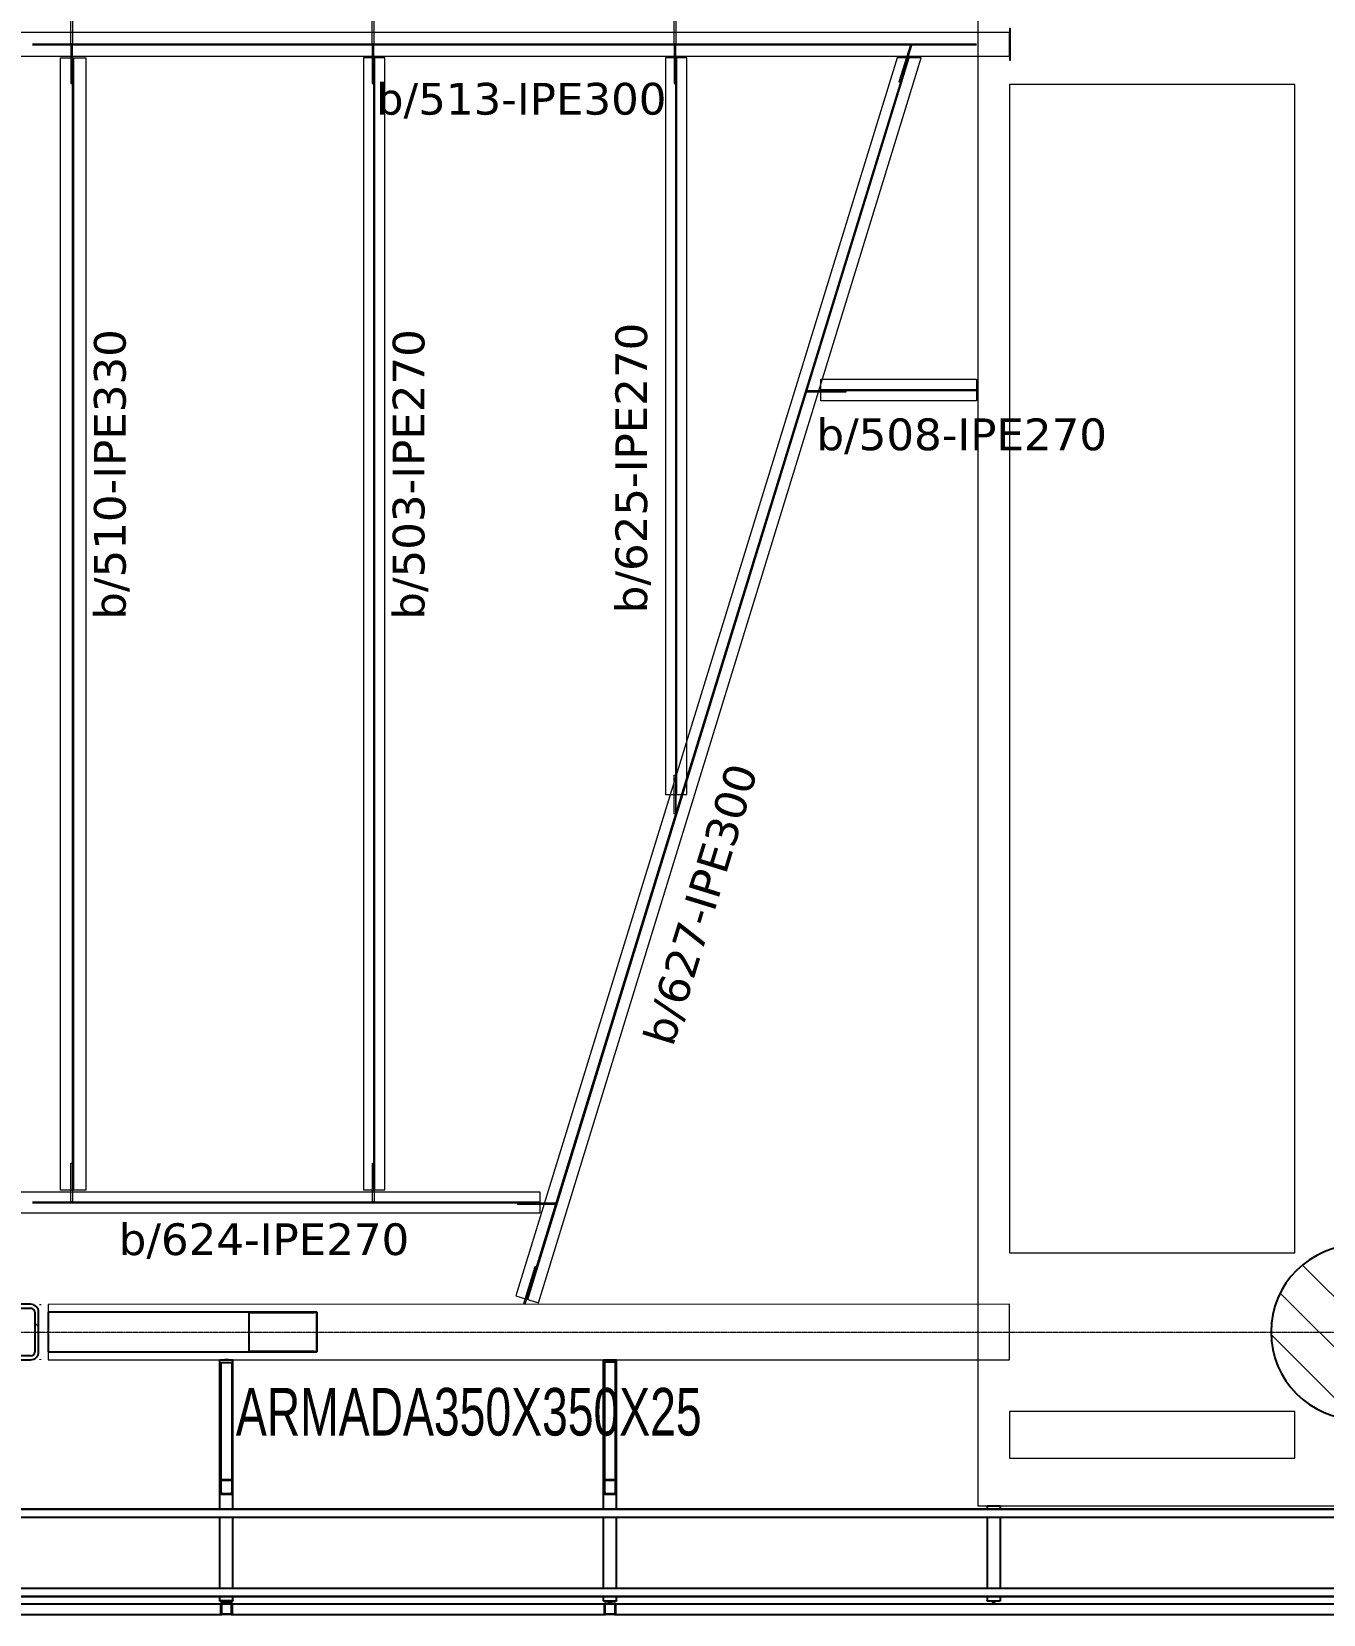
# Model space of a CAD drawing. Header units: millimetres. Extents: x -900 to 75388, y -21218 to 30031.
# Drawn here: x 3427 to 11576, y -1781 to 8203 of the extents above; entities that cross this region are included whole.
import ezdxf

# ---------------------------------------------------------------- set-up
doc = ezdxf.new("R2010")
doc.units = ezdxf.units.MM
doc.linetypes.add('Grid Line', pattern=[3.33375, 1.905, -0.47625, 0.47625, -0.47625])
for name, color, linetype, lineweight in [('0-1', 7, 'Continuous', 5), ('A_ALMA', 255, 'Continuous', 5), ('E_B_PLACA-1', 10, 'Continuous', 25), ('E_B_PLACA-2', 254, 'Continuous', 25), ('E_COLUMNAS', 1, 'Continuous', 18), ('E_COLUMNAS-1', 254, 'Continuous', 25), ('E_COLUMNAS-3', 1, 'Continuous', 35), ('E_COLUMNAS-4', 1, 'Continuous', 25), ('E_EJES-1', 8, 'Grid Line', 9), ('E_TEXTO', 3, 'Continuous', 9), ('E_VIGAS', 5, 'Continuous', 9), ('E_VIGAS-1', 5, 'Continuous', 25), ('E_VIGAS-2', 10, 'Continuous', 25), ('E_VIGAS-3', 5, 'Continuous', 25), ('P-PLATINA', 6, 'Continuous', 15), ('S-COLS-HDLN-1', 52, 'Continuous', 9), ('VIGAS_HCB', 253, 'Continuous', 15)]:
    doc.layers.add(name, color=color, linetype=linetype, lineweight=lineweight)
doc.styles.add('Arial Narrow', font='', dxfattribs={"width": 0.85, "height": 0.3})
doc.styles.add('VERDANA', font='verdana.ttf')
doc.styles.get('Arial Narrow').set_extended_font_data('Arial Narrow')

# ---------------------------------------------------------------- blocks, each defined once
blk = doc.blocks.new('EST_SFM_VIGA-METALICA-SECCION-C - EST_SFM_VIGA-METALICA-UPN100-1527742-_58_00m_N_E_-NIVEL-15 DOC')
at = {"layer": 'E_VIGAS-2'}
for p, q in [((34.0436, 0.0179), (-34.827, 0.0179)), ((-34.827, -0.0321), (34.0436, -0.0321))]:
    blk.add_line(p, q, dxfattribs=at)
blk = doc.blocks.new('EST_SFM_VIGA-METALICA-SECCION-C - EST_SFM_VIGA-METALICA-UPN100-1527772-_58_00m_N_E_-NIVEL-15 DOC')
at = {"layer": 'E_VIGAS-2'}
for p, q in [((34.9419, 0.0321), (-34.9288, 0.0321)), ((-34.9288, -0.0179), (34.9419, -0.0179))]:
    blk.add_line(p, q, dxfattribs=at)
blk = doc.blocks.new('EST_SFM_VIGA-METALICA-SECCION-C - EST_SFM_VIGA-METALICA-UPN160-1579051-_58_00m_N_E_-NIVEL-15 DOC')
at = {"layer": 'E_VIGAS-1'}
for p, q in [((-32.7527, 0.0471), (-35.1068, 0.0471)), ((-32.685, 0.0471), (-32.7513, 0.0471)), ((-30.3327, 0.0471), (-32.6835, 0.0471)), ((-30.265, 0.0471), (-30.3313, 0.0471)), ((30.1073, 0.0471), (-30.2635, 0.0471)), ((-35.1124, -0.0179), (-32.7471, -0.0179)), ((-32.6891, -0.0179), (-30.3271, -0.0179)), ((-30.2691, -0.0179), (30.1129, -0.0179))]:
    blk.add_line(p, q, dxfattribs=at)
blk = doc.blocks.new('EST_SCM_COLUMNA-METALICA-SECCION-CUADRADA - EST_SCM_COLUMNA-TUBULAR-CUADRADA_PTEØ_70x70 e_3mm-V3-_58_00m_N_E_-NIVEL-15 DOC')
at = {"layer": 'E_COLUMNAS-1'}
for p, q in [((-0.035, -0.029), (-0.035, 0.029)), ((-0.032, 0.029), (-0.032, -0.029)), ((-0.029, 0.035), (0.029, 0.035)), ((0.029, 0.032), (-0.029, 0.032)), ((0.032, -0.029), (0.032, 0.029)), ((0.035, 0.029), (0.035, -0.029)), ((-0.029, -0.032), (0.029, -0.032)), ((0.029, -0.035), (-0.029, -0.035))]:
    blk.add_line(p, q, dxfattribs=at)
for centre, radius, start, end in [((-0.029, 0.029), 0.006, 90, 180), ((-0.029, 0.029), 0.006, 90, 170), ((-0.029, 0.029), 0.003, 90, 180), ((-0.029, 0.029), 0.003, 90, 150), ((0.029, 0.029), 0.006, 0, 90), ((0.029, 0.029), 0.006, 10, 90), ((0.029, 0.029), 0.003, 0, 90), ((0.029, 0.029), 0.003, 30, 90), ((-0.029, -0.029), 0.006, 180, 270), ((-0.029, -0.029), 0.003, 180, 270), ((0.029, -0.029), 0.003, 270, 360), ((0.029, -0.029), 0.006, 270, 0)]:
    blk.add_arc(centre, radius, start, end, dxfattribs=at)
blk = doc.blocks.new('EST_SCM_COLUMNA-METALICA-SECCION-CUADRADA - EST_SCM_COLUMNA-TUBULAR-CUADRADA_PTEØ_70x70 e_3mm-V4-_58_00m_N_E_-NIVEL-15 DOC')
at = {"layer": 'E_COLUMNAS-1'}
for p, q in [((-0.035, -0.029), (-0.035, 0.029)), ((-0.032, 0.029), (-0.032, -0.029)), ((-0.029, 0.035), (0.029, 0.035)), ((0.029, 0.032), (-0.029, 0.032)), ((0.032, -0.029), (0.032, 0.029)), ((0.035, 0.029), (0.035, -0.029)), ((-0.029, -0.032), (0.029, -0.032)), ((0.029, -0.035), (-0.029, -0.035))]:
    blk.add_line(p, q, dxfattribs=at)
for centre, radius, start, end in [((-0.029, 0.029), 0.006, 90, 180), ((-0.029, 0.029), 0.006, 90, 170), ((-0.029, 0.029), 0.003, 90, 180), ((-0.029, 0.029), 0.003, 90, 150), ((0.029, 0.029), 0.006, 0, 90), ((0.029, 0.029), 0.006, 10, 90), ((0.029, 0.029), 0.003, 0, 90), ((0.029, 0.029), 0.003, 30, 90), ((-0.029, -0.029), 0.006, 180, 270), ((-0.029, -0.029), 0.003, 180, 270), ((0.029, -0.029), 0.003, 270, 360), ((0.029, -0.029), 0.006, 270, 0)]:
    blk.add_arc(centre, radius, start, end, dxfattribs=at)
blk = doc.blocks.new('DCTIB_CNI_EST_MOD-1A-FAC_0001_rvt-1-_58_00m_N_E_-NIVEL-15 DOC')
at = {"layer": 'E_VIGAS'}
h = blk.add_hatch(dxfattribs=at)
h.set_pattern_fill('FP_2', color=256, style=0, pattern_type=2)
h.set_pattern_definition([(45, (0, 0), (-0.376888, 0.376888), []), (45, (0, 0.571), (-0.376888, 0.376888), [])])
h.paths.add_polyline_path([(-72.8341, 139.6406), (-72.7701, 139.6406), (-72.7701, 139.6426), (-72.8341, 139.6426)])
h.paths.add_polyline_path([(-72.8371, 139.6445), (-72.8356, 139.6445), (-72.8371, 139.7272)])
h.paths.add_polyline_path([(-72.7686, 139.6445), (-72.7671, 139.6445), (-72.7686, 139.7272)])
h.paths.add_polyline_path([(-72.8341, 139.7291), (-72.7701, 139.7291), (-72.7701, 139.7311), (-72.8341, 139.7311)])
at = {"layer": 'E_B_PLACA-1'}
for p, q in [((-74.5974, 139.5448), (-5.7267, 139.5448)), ((-5.1767, 138.9949), (-75.1475, 138.9949))]:
    blk.add_line(p, q, dxfattribs=at)
at = {"layer": 'E_B_PLACA-2'}
for p, q in [((-5.7267, 139.5448), (-74.5974, 139.5448)), ((-75.1475, 138.9949), (-5.1767, 138.9949))]:
    blk.add_line(p, q, dxfattribs=at)
at = {"layer": 'E_COLUMNAS-1'}
for centre, radius, start, end in [((-72.8311, 138.9459), 0.006, 90, 170), ((-72.8311, 138.9459), 0.006, 90, 170), ((-72.8311, 138.9459), 0.003, 90, 150), ((-72.8311, 138.9459), 0.003, 90, 150), ((-72.7731, 138.9459), 0.006, 10, 90), ((-72.7731, 138.9459), 0.006, 10, 90), ((-72.7731, 138.9459), 0.003, 30, 90), ((-72.7731, 138.9459), 0.003, 30, 90), ((-70.4111, 138.9459), 0.006, 90, 170), ((-70.4111, 138.9459), 0.006, 90, 170), ((-70.4111, 138.9459), 0.003, 90, 150), ((-70.4111, 138.9459), 0.003, 90, 150), ((-70.3531, 138.9459), 0.006, 10, 90), ((-70.3531, 138.9459), 0.006, 10, 90), ((-70.3531, 138.9459), 0.003, 30, 90), ((-70.3531, 138.9459), 0.003, 30, 90)]:
    blk.add_arc(centre, radius, start, end, dxfattribs=at)
at = {"layer": 'E_VIGAS-1'}
for p, q in [((-72.8431, 140.4877), (-72.8153, 140.4877)), ((-72.8431, 140.4874), (-72.7611, 140.4874)), ((-72.8431, 139.5448), (-72.8431, 140.4874)), ((-72.8371, 140.4648), (-72.8371, 139.7272)), ((-72.7701, 140.4686), (-72.8341, 140.4686)), ((-72.8046, 140.4877), (-72.8046, 140.4874)), ((-72.7996, 140.4877), (-72.8046, 140.4877)), ((-72.7996, 140.4874), (-72.7996, 140.4877)), ((-72.7889, 140.4877), (-72.7611, 140.4877)), ((-72.7671, 139.7272), (-72.7671, 140.4648)), ((-72.7611, 139.5448), (-72.7611, 140.4874)), ((-70.4231, 140.488), (-70.3411, 140.488)), ((-70.4231, 139.5448), (-70.4231, 140.488)), ((-70.4171, 140.4677), (-70.4171, 139.7272)), ((-70.3501, 140.4716), (-70.4141, 140.4716)), ((-70.3471, 139.7272), (-70.3471, 140.4677)), ((-70.3411, 139.5448), (-70.3411, 140.488)), ((-72.8371, 139.7272), (-72.8371, 139.6445)), ((-72.8356, 139.7305), (-72.8356, 139.7272)), ((-72.8356, 139.6445), (-72.8356, 139.7272)), ((-72.7701, 139.7311), (-72.8341, 139.7311)), ((-72.8341, 139.7291), (-72.7701, 139.7291)), ((-72.7686, 139.7272), (-72.7686, 139.7305)), ((-72.7686, 139.7272), (-72.7686, 139.6445)), ((-72.7671, 139.6445), (-72.7671, 139.7272)), ((-70.4171, 139.7272), (-70.4171, 139.6445)), ((-70.4156, 139.7305), (-70.4156, 139.7272)), ((-70.4156, 139.6445), (-70.4156, 139.7272)), ((-70.3501, 139.7311), (-70.4141, 139.7311)), ((-70.4141, 139.7291), (-70.3501, 139.7291)), ((-70.3486, 139.7272), (-70.3486, 139.7305)), ((-70.3486, 139.7272), (-70.3486, 139.6445)), ((-70.3471, 139.6445), (-70.3471, 139.7272)), ((-72.8356, 139.6525), (-72.8356, 139.6445)), ((-72.7701, 139.6426), (-72.8341, 139.6426)), ((-72.8341, 139.6406), (-72.7701, 139.6406)), ((-72.7686, 139.6445), (-72.7686, 139.6525)), ((-70.4156, 139.6525), (-70.4156, 139.6445)), ((-70.3501, 139.6426), (-70.4141, 139.6426)), ((-70.4141, 139.6406), (-70.3501, 139.6406)), ((-70.3486, 139.6445), (-70.3486, 139.6525)), ((-68.0031, 139.5666), (-67.9211, 139.5666)), ((-68.0031, 139.5666), (-68.0031, 139.5448)), ((-67.9211, 139.5666), (-67.9211, 139.5448)), ((-72.8431, 139.0449), (-72.8431, 139.4948)), ((-72.7611, 139.0449), (-72.7611, 139.4948)), ((-70.4231, 139.0449), (-70.4231, 139.4948)), ((-70.3411, 139.0449), (-70.3411, 139.4948)), ((-68.0031, 139.4948), (-68.0031, 139.0522)), ((-67.9211, 139.4948), (-67.9211, 139.0522)), ((-72.8431, 138.9669), (-72.8431, 138.9949)), ((-72.7611, 138.9669), (-72.8431, 138.9669)), ((-72.8431, 138.9669), (-72.7611, 138.9669)), ((-72.8431, 138.966), (-72.8431, 138.9667)), ((-72.8431, 138.966), (-72.8153, 138.966)), ((-72.8153, 138.966), (-72.8431, 138.966)), ((-72.8046, 138.9611), (-72.8046, 138.9662)), ((-72.7996, 138.9662), (-72.7996, 138.9611)), ((-72.7611, 138.966), (-72.7889, 138.966)), ((-72.7889, 138.966), (-72.7611, 138.966)), ((-72.7611, 138.9669), (-72.7611, 138.9949)), ((-72.7611, 138.9667), (-72.7611, 138.966)), ((-70.4231, 138.9669), (-70.4231, 138.9949)), ((-70.4231, 138.966), (-70.4231, 138.9669)), ((-70.4231, 138.9669), (-70.3411, 138.9669)), ((-70.3953, 138.966), (-70.4231, 138.966)), ((-70.3846, 138.961), (-70.3846, 138.9662)), ((-70.3796, 138.9661), (-70.3796, 138.961)), ((-70.3411, 138.966), (-70.3689, 138.966)), ((-70.3411, 138.9669), (-70.3411, 138.9949)), ((-70.3411, 138.9669), (-70.3411, 138.966)), ((-68.0031, 138.9949), (-68.0031, 138.9669)), ((-68.0031, 138.9669), (-67.9211, 138.9669)), ((-68.0031, 138.966), (-68.0031, 138.9669)), ((-67.9753, 138.966), (-68.0031, 138.966)), ((-67.9646, 138.961), (-67.9646, 138.9662)), ((-67.9596, 138.9661), (-67.9596, 138.961)), ((-67.9211, 138.966), (-67.9489, 138.966)), ((-67.9211, 138.9949), (-67.9211, 138.9669)), ((-67.9211, 138.9669), (-67.9211, 138.966)), ((-72.8046, 138.952), (-72.8046, 138.9611)), ((-72.8046, 138.947), (-72.8046, 138.949)), ((-72.7996, 138.9611), (-72.7996, 138.952)), ((-72.7996, 138.949), (-72.7996, 138.947)), ((-70.3846, 138.952), (-70.3846, 138.961)), ((-70.3846, 138.947), (-70.3846, 138.949)), ((-70.3796, 138.961), (-70.3796, 138.952)), ((-70.3796, 138.949), (-70.3796, 138.947)), ((-67.9646, 138.947), (-67.9646, 138.961)), ((-67.9596, 138.961), (-67.9596, 138.947))]:
    blk.add_line(p, q, dxfattribs=at)
at = {"layer": 'E_VIGAS-1', "flags": 128}
for points in [[(-72.8341, 140.4686), (-72.8348, 140.4685), (-72.8354, 140.4683), (-72.836, 140.4678), (-72.8364, 140.4672), (-72.8368, 140.4664), (-72.837, 140.4656), (-72.8371, 140.4648)], [(-72.7671, 140.4648), (-72.7672, 140.4656), (-72.7674, 140.4664), (-72.7678, 140.4672), (-72.7682, 140.4678), (-72.7688, 140.4683), (-72.7694, 140.4685), (-72.7701, 140.4686)], [(-70.4141, 140.4716), (-70.4148, 140.4715), (-70.4154, 140.4712), (-70.416, 140.4707), (-70.4164, 140.4701), (-70.4168, 140.4694), (-70.417, 140.4686), (-70.4171, 140.4677)], [(-70.3471, 140.4677), (-70.3472, 140.4686), (-70.3474, 140.4694), (-70.3478, 140.4701), (-70.3482, 140.4707), (-70.3488, 140.4712), (-70.3494, 140.4715), (-70.3501, 140.4716)], [(-72.8341, 139.7311), (-72.8348, 139.731), (-72.8354, 139.7307), (-72.836, 139.7302), (-72.8364, 139.7296), (-72.8368, 139.7289), (-72.837, 139.7281), (-72.8371, 139.7272)], [(-72.8356, 139.7272), (-72.8356, 139.7276), (-72.8354, 139.728), (-72.8353, 139.7284), (-72.835, 139.7287), (-72.8347, 139.7289), (-72.8344, 139.7291), (-72.8341, 139.7291)], [(-72.7671, 139.7272), (-72.7672, 139.7281), (-72.7674, 139.7289), (-72.7678, 139.7296), (-72.7682, 139.7302), (-72.7688, 139.7307), (-72.7694, 139.731), (-72.7701, 139.7311)], [(-72.7701, 139.7291), (-72.7698, 139.7291), (-72.7694, 139.7289), (-72.7692, 139.7287), (-72.7689, 139.7284), (-72.7687, 139.728), (-72.7686, 139.7276), (-72.7686, 139.7272)], [(-70.4141, 139.7311), (-70.4148, 139.731), (-70.4154, 139.7307), (-70.416, 139.7302), (-70.4164, 139.7296), (-70.4168, 139.7289), (-70.417, 139.7281), (-70.4171, 139.7272)], [(-70.4156, 139.7272), (-70.4156, 139.7276), (-70.4154, 139.728), (-70.4153, 139.7284), (-70.415, 139.7287), (-70.4147, 139.7289), (-70.4144, 139.7291), (-70.4141, 139.7291)], [(-70.3471, 139.7272), (-70.3472, 139.7281), (-70.3474, 139.7289), (-70.3478, 139.7296), (-70.3482, 139.7302), (-70.3488, 139.7307), (-70.3494, 139.731), (-70.3501, 139.7311)], [(-70.3501, 139.7291), (-70.3498, 139.7291), (-70.3494, 139.7289), (-70.3492, 139.7287), (-70.3489, 139.7284), (-70.3487, 139.728), (-70.3486, 139.7276), (-70.3486, 139.7272)], [(-72.8371, 139.6445), (-72.837, 139.6436), (-72.8368, 139.6428), (-72.8364, 139.6421), (-72.836, 139.6415), (-72.8354, 139.641), (-72.8348, 139.6407), (-72.8341, 139.6406)], [(-72.8341, 139.6426), (-72.8344, 139.6426), (-72.8347, 139.6428), (-72.835, 139.643), (-72.8353, 139.6433), (-72.8354, 139.6437), (-72.8356, 139.6441), (-72.8356, 139.6445)], [(-72.7701, 139.6406), (-72.7694, 139.6407), (-72.7688, 139.641), (-72.7682, 139.6415), (-72.7678, 139.6421), (-72.7674, 139.6428), (-72.7672, 139.6436), (-72.7671, 139.6445)], [(-72.7686, 139.6445), (-72.7686, 139.6441), (-72.7687, 139.6437), (-72.7689, 139.6433), (-72.7692, 139.643), (-72.7694, 139.6428), (-72.7698, 139.6426), (-72.7701, 139.6426)], [(-70.4171, 139.6445), (-70.417, 139.6436), (-70.4168, 139.6428), (-70.4164, 139.6421), (-70.416, 139.6415), (-70.4154, 139.641), (-70.4148, 139.6407), (-70.4141, 139.6406)], [(-70.4141, 139.6426), (-70.4144, 139.6426), (-70.4147, 139.6428), (-70.415, 139.643), (-70.4153, 139.6433), (-70.4154, 139.6437), (-70.4156, 139.6441), (-70.4156, 139.6445)], [(-70.3501, 139.6406), (-70.3494, 139.6407), (-70.3488, 139.641), (-70.3482, 139.6415), (-70.3478, 139.6421), (-70.3474, 139.6428), (-70.3472, 139.6436), (-70.3471, 139.6445)], [(-70.3486, 139.6445), (-70.3486, 139.6441), (-70.3487, 139.6437), (-70.3489, 139.6433), (-70.3492, 139.643), (-70.3494, 139.6428), (-70.3498, 139.6426), (-70.3501, 139.6426)]]:
    blk.add_lwpolyline(points, dxfattribs=at)
at = {"layer": 'E_VIGAS-1'}
for centre, start_param, end_param in [((-72.8153, 140.4877), 0, 1.570796), ((-72.8153, 140.4874), 4.974188, 5.497787), ((-72.8153, 140.4874), 6.021386, 6.283185), ((-72.7889, 140.4877), 1.570796, 3.141593), ((-72.7889, 140.4874), 3.141593, 3.403392), ((-72.7889, 140.4874), 3.926991, 4.45059)]:
    blk.add_ellipse(centre, major_axis=(0.0107, 0), ratio=0.002301, start_param=start_param, end_param=end_param, dxfattribs=at)
for points, knots in [([(-72.8153, 138.966), (-72.8144, 138.966), (-72.8127, 138.9659), (-72.8103, 138.9657), (-72.8082, 138.9652), (-72.8063, 138.9644), (-72.8049, 138.963), (-72.8046, 138.9616), (-72.8046, 138.9609)], [0, 0, 0, 0, 0.142857, 0.285714, 0.428571, 0.571429, 0.785714, 1, 1, 1, 1]), ([(-72.8046, 138.9611), (-72.8046, 138.9621), (-72.805, 138.9634), (-72.8066, 138.9647), (-72.8081, 138.9653), (-72.8096, 138.9656), (-72.8107, 138.9658), (-72.8124, 138.966), (-72.814, 138.966), (-72.8153, 138.966)], [0, 0, 0, 0, 0.285714, 0.428571, 0.571429, 0.678571, 0.732143, 0.785714, 1, 1, 1, 1]), ([(-72.7889, 138.966), (-72.7897, 138.966), (-72.7914, 138.966), (-72.7938, 138.9658), (-72.7959, 138.9653), (-72.7979, 138.9645), (-72.7993, 138.9632), (-72.7996, 138.9618), (-72.7996, 138.9611)], [0, 0, 0, 0, 0.142857, 0.285714, 0.428571, 0.571429, 0.785714, 1, 1, 1, 1]), ([(-72.7996, 138.9609), (-72.7996, 138.9619), (-72.7992, 138.9632), (-72.7976, 138.9645), (-72.7961, 138.9652), (-72.7946, 138.9655), (-72.7935, 138.9657), (-72.7918, 138.9659), (-72.7902, 138.966), (-72.7889, 138.966)], [0, 0, 0, 0, 0.285714, 0.428571, 0.571429, 0.678571, 0.732143, 0.785714, 1, 1, 1, 1]), ([(-70.3953, 138.966), (-70.3944, 138.966), (-70.3927, 138.966), (-70.3903, 138.9657), (-70.3882, 138.9653), (-70.3863, 138.9645), (-70.3849, 138.9631), (-70.3846, 138.9617), (-70.3846, 138.961)], [0, 0, 0, 0, 0.142857, 0.285714, 0.428571, 0.571429, 0.785714, 1, 1, 1, 1]), ([(-70.3846, 138.961), (-70.3846, 138.962), (-70.385, 138.9633), (-70.3866, 138.9646), (-70.3881, 138.9652), (-70.3896, 138.9655), (-70.3907, 138.9657), (-70.3924, 138.9659), (-70.394, 138.966), (-70.3953, 138.966)], [0, 0, 0, 0, 0.285714, 0.428571, 0.571429, 0.678571, 0.732143, 0.785714, 1, 1, 1, 1]), ([(-70.3689, 138.966), (-70.3698, 138.966), (-70.3715, 138.966), (-70.3739, 138.9657), (-70.376, 138.9653), (-70.3779, 138.9645), (-70.3793, 138.9631), (-70.3796, 138.9617), (-70.3796, 138.961)], [0, 0, 0, 0, 0.142857, 0.285714, 0.428571, 0.571429, 0.785714, 1, 1, 1, 1]), ([(-70.3796, 138.961), (-70.3796, 138.962), (-70.3792, 138.9633), (-70.3776, 138.9646), (-70.3761, 138.9652), (-70.3746, 138.9655), (-70.3735, 138.9657), (-70.3718, 138.9659), (-70.3702, 138.966), (-70.3689, 138.966)], [0, 0, 0, 0, 0.285714, 0.428571, 0.571429, 0.678571, 0.732143, 0.785714, 1, 1, 1, 1]), ([(-67.9646, 138.961), (-67.9646, 138.962), (-67.965, 138.9633), (-67.9666, 138.9646), (-67.9681, 138.9652), (-67.9696, 138.9655), (-67.9707, 138.9657), (-67.9724, 138.9659), (-67.974, 138.966), (-67.9753, 138.966)], [0, 0, 0, 0, 0.285714, 0.428571, 0.571429, 0.678571, 0.732143, 0.785714, 1, 1, 1, 1]), ([(-67.9753, 138.966), (-67.9744, 138.966), (-67.9727, 138.966), (-67.9703, 138.9657), (-67.9682, 138.9653), (-67.9663, 138.9645), (-67.9649, 138.9631), (-67.9646, 138.9617), (-67.9646, 138.961)], [0, 0, 0, 0, 0.142857, 0.285714, 0.428571, 0.571429, 0.785714, 1, 1, 1, 1]), ([(-67.9596, 138.961), (-67.9596, 138.962), (-67.9592, 138.9633), (-67.9576, 138.9646), (-67.9561, 138.9652), (-67.9546, 138.9655), (-67.9535, 138.9657), (-67.9518, 138.9659), (-67.9502, 138.966), (-67.9489, 138.966)], [0, 0, 0, 0, 0.285714, 0.428571, 0.571429, 0.678571, 0.732143, 0.785714, 1, 1, 1, 1]), ([(-67.9489, 138.966), (-67.9497, 138.966), (-67.9515, 138.966), (-67.9539, 138.9657), (-67.956, 138.9653), (-67.9579, 138.9645), (-67.9593, 138.9631), (-67.9596, 138.9617), (-67.9596, 138.961)], [0, 0, 0, 0, 0.142857, 0.285714, 0.428571, 0.571429, 0.785714, 1, 1, 1, 1])]:
    blk.add_open_spline(points, degree=3, knots=knots, dxfattribs=at)
at = {"layer": 'E_VIGAS-2'}
for p, q in [((-68.0031, 139.0515), (-68.0031, 139.0449)), ((-67.9211, 139.0521), (-67.9211, 139.0449))]:
    blk.add_line(p, q, dxfattribs=at)
at = {"layer": 'E_COLUMNAS-1'}
for name, p in [('EST_SCM_COLUMNA-METALICA-SECCION-CUADRADA - EST_SCM_COLUMNA-TUBULAR-CUADRADA_PTEØ_70x70 e_3mm-V3-_58_00m_N_E_-NIVEL-15 DOC', (-72.8021, 138.9169)), ('EST_SCM_COLUMNA-METALICA-SECCION-CUADRADA - EST_SCM_COLUMNA-TUBULAR-CUADRADA_PTEØ_70x70 e_3mm-V4-_58_00m_N_E_-NIVEL-15 DOC', (-70.3821, 138.9169))]:
    blk.add_blockref(name, p, dxfattribs=at)
at = {"layer": 'E_VIGAS-1'}
for name, p in [('EST_SFM_VIGA-METALICA-SECCION-C - EST_SFM_VIGA-METALICA-UPN100-1527742-_58_00m_N_E_-NIVEL-15 DOC', (-39.7704, 139.5269)), ('EST_SFM_VIGA-METALICA-SECCION-C - EST_SFM_VIGA-METALICA-UPN100-1527772-_58_00m_N_E_-NIVEL-15 DOC', (-40.1687, 139.0128)), ('EST_SFM_VIGA-METALICA-SECCION-C - EST_SFM_VIGA-METALICA-UPN160-1579051-_58_00m_N_E_-NIVEL-15 DOC', (-40.084, 138.8998))]:
    blk.add_blockref(name, p, dxfattribs=at)
blk = doc.blocks.new('EST_SCM_COLUMNA-SECCION-CIRCULAR - EST_SCM_COLUMNA-CONCRETO-CIRCULAR_Ø_110cm-1246218-_58_00m_N_E_-NIVEL-15 DOC')
at = {"layer": 'E_COLUMNAS'}
h = blk.add_hatch(dxfattribs=at)
h.set_pattern_fill('FP_6', color=256, style=0, pattern_type=2)
h.set_pattern_definition([(135, (65.662, -140.662), (-0.15909903, -0.15909903), [])])
h.paths.add_polyline_path([(0.0411, -0.5485), (0.1224, -0.5362), (0.2009, -0.512), (0.275, -0.4763), (0.3429, -0.43), (0.4032, -0.3741), (0.4544, -0.3098), (0.4955, -0.2386), (0.5256, -0.1621), (0.5439, -0.082), (0.55, 0), (0.5439, 0.082), (0.5256, 0.1621), (0.4918, 0.2451), (0.4544, 0.3098), (0.4032, 0.3741), (0.3429, 0.43), (0.275, 0.4763), (0.2009, 0.512), (0.1224, 0.5362), (0.0411, 0.5485), (-0.0411, 0.5485), (-0.1224, 0.5362), (-0.2009, 0.512), (-0.275, 0.4763), (-0.3429, 0.43), (-0.4032, 0.3741), (-0.4544, 0.3098), (-0.4955, 0.2386), (-0.5256, 0.1621), (-0.5439, 0.082), (-0.55, 0), (-0.5439, -0.082), (-0.5256, -0.1621), (-0.4955, -0.2386), (-0.4544, -0.3098), (-0.4032, -0.3741), (-0.3429, -0.43), (-0.275, -0.4763), (-0.2009, -0.512), (-0.1224, -0.5362), (-0.0411, -0.5485)])
at = {"layer": 'E_COLUMNAS-4'}
for start, end in [(360, 180), (180, 360)]:
    blk.add_arc((0, 0), 0.55, start, end, dxfattribs=at)
blk = doc.blocks.new('EST_SCM_COLUMNA-METALICA-SECCION-CUADRADA - EST_SCM_COLUMNA-TUBULAR-CUADRADA_ARMADA_350X350X25-V17-_58_00m_N_E_-NIVEL-15 DOC')
at = {"layer": 'S-COLS-HDLN-1'}
h = blk.add_hatch(dxfattribs=at)
h.set_pattern_fill('FP_14', color=256, style=0, pattern_type=2)
h.set_pattern_definition([(135, (74.162, -140.662), (-0.15909903, -0.15909903), [])])
h.paths.add_polyline_path([(-0.125, -0.175), (0.125, -0.175), (0.1441, -0.1712), (0.1604, -0.1604), (0.1712, -0.1441), (0.175, -0.125), (0.175, 0.125), (0.1712, 0.1441), (0.1604, 0.1604), (0.1441, 0.1712), (0.125, 0.175), (-0.125, 0.175), (-0.1441, 0.1712), (-0.1604, 0.1604), (-0.1712, 0.1441), (-0.175, 0.125), (-0.175, -0.125), (-0.1712, -0.1441), (-0.1604, -0.1604), (-0.1441, -0.1712)])
h.paths.add_polyline_path([(-0.07, -0.15), (-0.125, -0.15), (-0.1375, -0.1467), (-0.1467, -0.1375), (-0.15, -0.125), (-0.15, 0.125), (-0.1467, 0.1375), (-0.1375, 0.1467), (-0.125, 0.15), (0.125, 0.15), (0.1375, 0.1467), (0.1467, 0.1375), (0.15, 0.125), (0.15, -0.125), (0.1463, -0.1378), (0.1375, -0.1467), (0.125, -0.15)])
at = {"layer": 'E_COLUMNAS-4'}
for p, q in [((-0.175, 0.125), (-0.175, -0.125)), ((-0.15, -0.125), (-0.15, 0.125)), ((0.125, 0.175), (-0.125, 0.175)), ((-0.125, 0.15), (0.125, 0.15)), ((0.15, 0.125), (0.15, -0.125)), ((0.175, -0.125), (0.175, 0.125)), ((0.125, -0.15), (-0.125, -0.15)), ((-0.125, -0.175), (0.125, -0.175))]:
    blk.add_line(p, q, dxfattribs=at)
for centre, radius, start, end in [((-0.125, 0.125), 0.05, 90, 180), ((-0.125, 0.125), 0.025, 90, 180), ((0.125, 0.125), 0.05, 360, 90), ((0.125, 0.125), 0.025, 0, 90), ((-0.125, -0.125), 0.05, 180, 270), ((-0.125, -0.125), 0.025, 180, 270), ((0.125, -0.125), 0.025, 270, 0), ((0.125, -0.125), 0.05, 270, 360)]:
    blk.add_arc(centre, radius, start, end, dxfattribs=at)

msp = doc.modelspace()

# ---------------------------------------------------------------- hatches: boundary and pattern name
at = {"layer": 'E_VIGAS'}
h = msp.add_hatch(dxfattribs=at)
h.set_pattern_fill('FP_2', color=256, scale=1000, style=0, pattern_type=2)
h.set_pattern_definition([(45, (77458.5, -140662.4), (-376.888, 376.888), []), (45, (77458.5, -140091.4), (-376.888, 376.888), [])])
h.paths.add_polyline_path([(5221.7, -125), (5221.7, -123), (4804, -123), (4804, -125), (5208.7, -125)])
h.paths.add_polyline_path([(5225.2, -121), (5228.6, -121), (5228.6, 121), (5225.2, 121), (5225.2, 107.6)])
h.paths.add_polyline_path([(4797.1, -121), (4800.5, -121), (4800.5, 121), (4797.1, 121), (4797.1, 107.6)])
h.paths.add_polyline_path([(5208.7, 123), (5221.7, 123), (5221.7, 125), (4804, 125), (4804, 123), (4925.5, 123)])

# ---------------------------------------------------------------- linework, layer by layer
at = {"layer": 'A_ALMA'}
for p, q in [((3432.3, 8126.1), (9387.4, 8126.1)), ((3432.3, 8119), (9387.4, 8119)), ((3685.2, 895.2), (3685.2, 8037.6)), ((3692.7, 895.2), (3692.7, 8037.6)), ((5585.7, 898), (5585.7, 8037.6)), ((5592.3, 898), (5592.3, 8037.6)), ((6550.1, 208), (8956.5, 8038.3)), ((6556.9, 205.9), (8963.9, 8038.3)), ((7490.6, 3275.8), (7490.6, 8037.5)), ((7497.2, 3390.7), (7497.2, 8037.5)), ((8405.8, 5945.7), (9387.4, 5945.7)), ((8405.8, 5939.1), (9387.4, 5939.1)), ((3432.3, 820.9), (6633, 820.9)), ((3432.3, 814.3), (6633, 814.3))]:
    msp.add_line(p, q, dxfattribs=at)
at = {"layer": 'E_EJES-1'}
msp.add_line((0, 0), (74488.4, 0), dxfattribs=at)
at = {"layer": 'E_VIGAS', "color": 30, "true_color": 0xf26722}
for points in [[(9397.3, 26595.9), (9397.4, -1095.9), (65197.6, -1095.8), (65197.5, 26595.9)], [(11397.3, 500), (11397.3, 7870.2), (9597.3, 7870.2), (9597.3, 500)], [(11397.3, -795.9), (11397.3, -500), (9597.3, -500), (9597.3, -795.9)]]:
    msp.add_lwpolyline(points, close=True, dxfattribs=at)
at = {"layer": 'E_VIGAS-3'}
for p, q in [((3484.1, 170), (3484.1, 175)), ((3530.7, 121), (3530.7, -121)), ((4804, 125), (3537.6, 125)), ((4797.1, 121), (4797.1, -121)), ((4803.3, 123), (4798, 123)), ((4800.5, -121), (4800.5, 121)), ((5221.7, 125), (4804, 125)), ((4804, 123), (5208.7, 123)), ((5221.7, 123), (5208.7, 123)), ((5225.2, 121), (5225.2, -121)), ((5228.6, -121), (5228.6, 121)), ((3484.1, -175), (3484.1, -170)), ((3537.6, -125), (4804, -125)), ((4798, -123), (4803.3, -123)), ((5208.7, -123), (4804, -123)), ((4804, -125), (5221.7, -125)), ((5208.7, -123), (5221.7, -123))]:
    msp.add_line(p, q, dxfattribs=at)
at = {"layer": 'E_VIGAS-3', "flags": 128}
for points in [[(3537.6, 125), (3536.2, 124.9), (3534.9, 124.7), (3533.7, 124.3), (3532.7, 123.8), (3531.8, 123.2), (3531.2, 122.5), (3530.8, 121.8), (3530.7, 121)], [(4803.3, 125), (4802.6, 124.9), (4801.3, 124.7), (4800.1, 124.3), (4799.1, 123.8), (4798.2, 123.2), (4797.6, 122.5), (4797.2, 121.8), (4797.1, 121)], [(4800.5, 121), (4800.6, 121.4), (4800.8, 121.8), (4801.1, 122.1), (4801.5, 122.4), (4802.1, 122.7), (4802.7, 122.8), (4803.3, 123), (4804, 123)], [(5228.6, 121), (5228.5, 121.8), (5228.1, 122.5), (5227.5, 123.2), (5226.6, 123.8), (5225.6, 124.3), (5224.4, 124.7), (5223.1, 124.9), (5221.7, 125)], [(5221.7, 123), (5222.4, 123), (5223.1, 122.8), (5223.7, 122.7), (5224.2, 122.4), (5224.6, 122.1), (5224.9, 121.8), (5225.1, 121.4), (5225.2, 121)], [(3530.7, -121), (3530.8, -121.8), (3531.2, -122.5), (3531.8, -123.2), (3532.7, -123.8), (3533.7, -124.3), (3534.9, -124.7), (3536.2, -124.9), (3537.6, -125)], [(4797.1, -121), (4797.2, -121.8), (4797.6, -122.5), (4798.2, -123.2), (4799.1, -123.8), (4800.1, -124.3), (4801.3, -124.7), (4802.6, -124.9), (4803.3, -125)], [(4804, -123), (4803.3, -123), (4802.7, -122.8), (4802.1, -122.7), (4801.5, -122.4), (4801.1, -122.1), (4800.8, -121.8), (4800.6, -121.4), (4800.5, -121)], [(5221.7, -125), (5223.1, -124.9), (5224.4, -124.7), (5225.6, -124.3), (5226.6, -123.8), (5227.5, -123.2), (5228.1, -122.5), (5228.5, -121.8), (5228.6, -121)], [(5225.2, -121), (5225.1, -121.4), (5224.9, -121.8), (5224.6, -122.1), (5224.2, -122.4), (5223.7, -122.7), (5223.1, -122.8), (5222.4, -123), (5221.7, -123)]]:
    msp.add_lwpolyline(points, dxfattribs=at)
at = {"layer": 'P-PLATINA'}
for points in [[(3675.2, 8370.1), (3685.2, 8370.1), (3685.2, 8126.1), (3675.2, 8126.1)], [(5575.6, 8370.1), (5585.6, 8370.1), (5585.6, 8126.1), (5575.6, 8126.1)], [(7480.7, 8370.1), (7490.7, 8370.1), (7490.7, 8126.1), (7480.7, 8126.1)], [(3675.2, 7875), (3685.2, 7875), (3685.2, 8119), (3675.2, 8119)], [(5575.7, 7875), (5585.7, 7875), (5585.7, 8119), (5575.7, 8119)], [(7480.6, 7875), (7490.6, 7875), (7490.6, 8119), (7480.6, 8119)], [(8899.2, 7886), (8908.8, 7883), (8980.5, 8116.3), (8970.9, 8119.2)], [(8563.8, 5939.1), (8563.8, 5929.1), (8319.8, 5929.1), (8319.8, 5939.1)], [(7480.6, 3512.3), (7490.6, 3512.3), (7490.6, 3268.3), (7480.6, 3268.3)], [(3675.2, 1065), (3685.2, 1065), (3685.2, 821), (3675.2, 821)], [(5578.2, 1065), (5588.2, 1065), (5588.2, 821), (5578.2, 821)], [(6737.5, 814.3), (6737.5, 804.3), (6493.5, 804.3), (6493.5, 814.3)], [(6530.7, 178.3), (6540.3, 175.4), (6611.9, 408.6), (6602.4, 411.6)]]:
    msp.add_lwpolyline(points, close=True, dxfattribs=at)
at = {"layer": 'VIGAS_HCB'}
for points in [[(3222.3, 8047.6), (9597.4, 8047.6), (9597.4, 8197.6), (3222.3, 8197.6)], [(3768.9, 895.2), (3608.9, 895.2), (3608.9, 8037.6), (3768.9, 8037.6)], [(5521.4, 898), (5656.4, 898), (5656.4, 8037.6), (5521.4, 8037.6)], [(7426.4, 3390.7), (7561.4, 3390.7), (7561.4, 8037.5), (7426.4, 8037.5)], [(8405.8, 6009.9), (9387.4, 6009.9), (9387.4, 5874.9), (8405.8, 5874.9)], [(3222.3, 885.1), (6633, 885.1), (6633, 750.1), (3222.3, 750.1)], [(3532.4, -175.4), (9597.4, -175), (9597.4, 175), (3532.4, 174.6)]]:
    msp.add_lwpolyline(points, close=True, dxfattribs=at)
at = {"layer": 'VIGAS_HCB', "color": 8}
msp.add_lwpolyline([(9597.4, 8222.6), (9597.4, 8022.6), (9603.4, 8022.6), (9603.4, 8222.6)], close=True, dxfattribs=at)
at = {"layer": 'VIGAS_HCB'}
msp.add_lwpolyline([(6625.2, 184.9), (9038.7, 8038.3), (8888.7, 8038.3), (6481.9, 229), (6625.2, 184.9)], dxfattribs=at)

# ---------------------------------------------------------------- block references
at = {"layer": '0-1', "xscale": 1000, "yscale": 1000, "zscale": 1000}
msp.add_blockref('DCTIB_CNI_EST_MOD-1A-FAC_0001_rvt-1-_58_00m_N_E_-NIVEL-15 DOC', (77458.5, -140662.4), dxfattribs=at)
at = {"layer": 'E_COLUMNAS-3', "xscale": 1000, "yscale": 1000, "zscale": 1000}
for name, p in [('EST_SCM_COLUMNA-SECCION-CIRCULAR - EST_SCM_COLUMNA-CONCRETO-CIRCULAR_Ø_110cm-1246218-_58_00m_N_E_-NIVEL-15 DOC', (11796.4, 0)), ('EST_SCM_COLUMNA-METALICA-SECCION-CUADRADA - EST_SCM_COLUMNA-TUBULAR-CUADRADA_ARMADA_350X350X25-V17-_58_00m_N_E_-NIVEL-15 DOC', (3296.4, 0))]:
    msp.add_blockref(name, p, dxfattribs=at)

# ---------------------------------------------------------------- texts
at = {"layer": 'E_TEXTO', "attachment_point": 1}
for s, insert, char_height, width, style in [('b/513-IPE300', (5599.6, 7879.5), 200, 2013.707, 'VERDANA'), ('b/508-IPE270', (8378.6, 5762.7), 200, 1206.139, 'VERDANA'), ('b/624-IPE270', (3976.8, 685.9), 200, 1996.178, 'VERDANA'), ('ARMADA350X350X25', (4715.8, -352.5), 300, 3669.524, 'Arial Narrow')]:
    msp.add_mtext(s, dxfattribs=dict(at, insert=insert, char_height=char_height, width=width, style=style))
at = {"layer": 'E_TEXTO', "char_height": 200, "width": 1206.139, "attachment_point": 1, "style": 'VERDANA'}
for s, insert, rotation in [('b/510-IPE330', (3820.5, 4493.3), 90), ('b/503-IPE270', (5705.1, 4493.3), 90), ('b/625-IPE270', (7110, 4534.1), 90), ('b/627-IPE300', (7280.7, 1852.4), 72.91725)]:
    msp.add_mtext(s, dxfattribs=dict(at, insert=insert, rotation=rotation))

doc.saveas('drawing.dxf')
